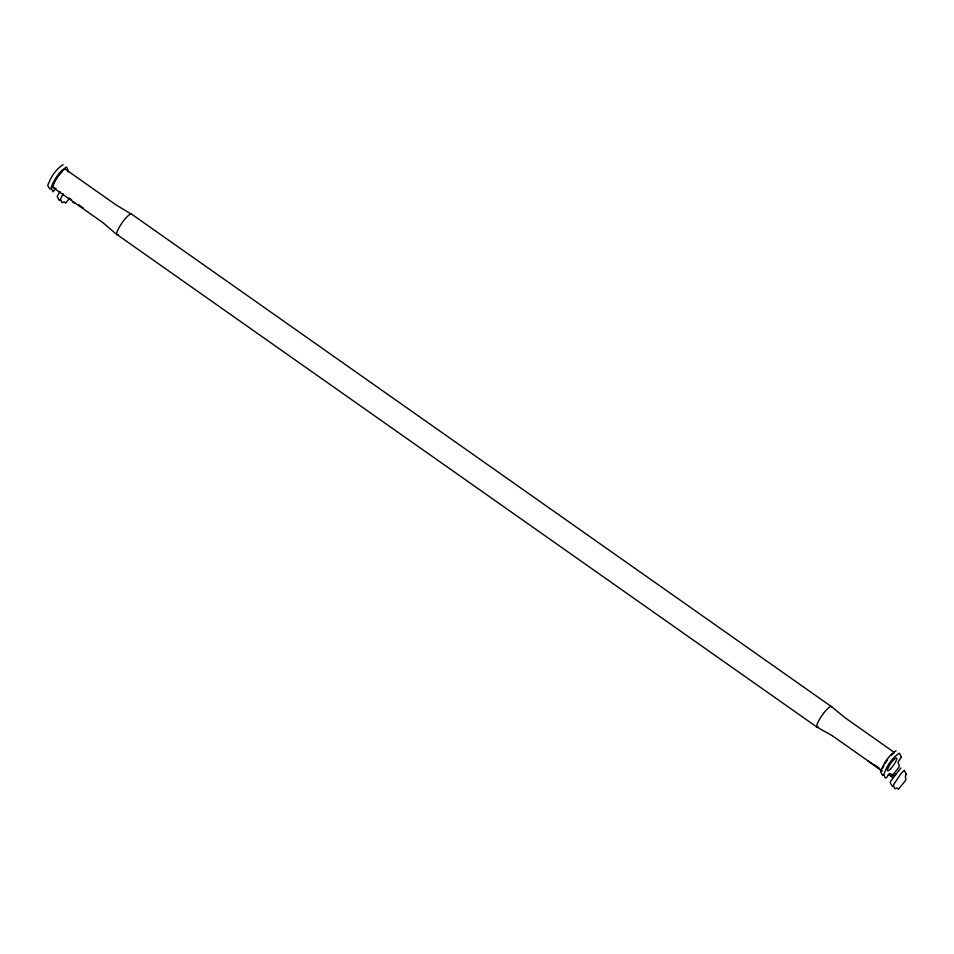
<?xml version="1.0" encoding="UTF-8"?>
<svg xmlns="http://www.w3.org/2000/svg" width="954" height="954" viewBox="0 0 954 954"><rect width="100%" height="100%" fill="white"/><g stroke="black" fill="none" stroke-linecap="round" stroke-linejoin="round"><path stroke-width="1.43" d="M67.949 171.935L68.461 170.885L66.494 167.033C59.029 171.577 53.973 179.853 51.051 187.938L53.007 191.79L56.059 188.033M59.935 191.611L57.18 196.464L59.22 200.435L59.947 199.815M63.274 193.96L60.531 198.814C62.368 206.827 62.964 199.1 65.48 203.19L69.511 198.492M896.164 773.455L894.303 775.972L891.883 774.266M883.321 774.946L882.593 775.566L880.625 771.714C883.547 763.629 888.615 755.353 896.068 750.81M50.073 189.202L47.7 185.589C50.622 177.492 55.69 169.228 63.143 164.684M900.922 767.958L890.845 780.897L890.118 782.59L892.407 786.466M131.724 214.221L831.685 706.783L845.172 717.849L894.148 752.324M69.26 198.134L71.586 199.78M78.586 204.705L83.248 207.984M874.353 764.679L879.016 767.958M888.341 774.529L893.004 777.808M882.247 770.892L832.067 735.582L816.767 726.972L116.805 234.422M52.601 187.211L102.77 222.52L116.734 234.505M881.675 770.749L868.021 760.934M54.056 187.199A11.09 2.325 -54.9 0 1 56.31 178.398A11.09 2.325 -54.9 0 1 65.695 169.478L115.875 204.788L131.652 214.316A12.629 2.647 -54.9 0 0 120.955 224.476A12.629 2.647 -54.9 0 0 118.403 234.481M53.352 185.744A9.671 2.027 -54.9 0 1 56.31 178.958A9.671 2.027 -54.9 0 1 62.404 171.493M818.437 726.948A12.629 2.647 -54.9 0 1 820.989 716.943A12.629 2.647 -54.9 0 1 831.685 706.783M882.545 768.542A11.09 2.325 -54.9 0 1 883.893 765.561M885.193 763.295A11.09 2.325 -54.9 0 1 887.614 759.718M891.036 755.604A11.09 2.325 -54.9 0 1 893.874 753.207M901.387 757.011L898.048 762.163L899.336 765.895L898.322 768.018L891.68 776.258C888.651 767.052 886.206 785.702 883.976 774.076C886.898 765.979 891.954 757.714 899.419 753.171L901.387 757.011M906.3 774.278L905.286 776.306L906.014 779.024L905 781.159L898.406 789.316C895.901 785.237 895.293 792.941 893.457 784.939L900.838 773.825L904.273 770.307L906.3 774.278M74.591 202.987L72.826 201.711L74.591 202.987M890.499 768.96A7.847 1.646 -54.9 0 0 896.724 758.132A7.847 1.646 -54.9 0 0 889.045 766.11A7.847 1.646 -54.9 0 0 890.499 768.96"/></g></svg>
